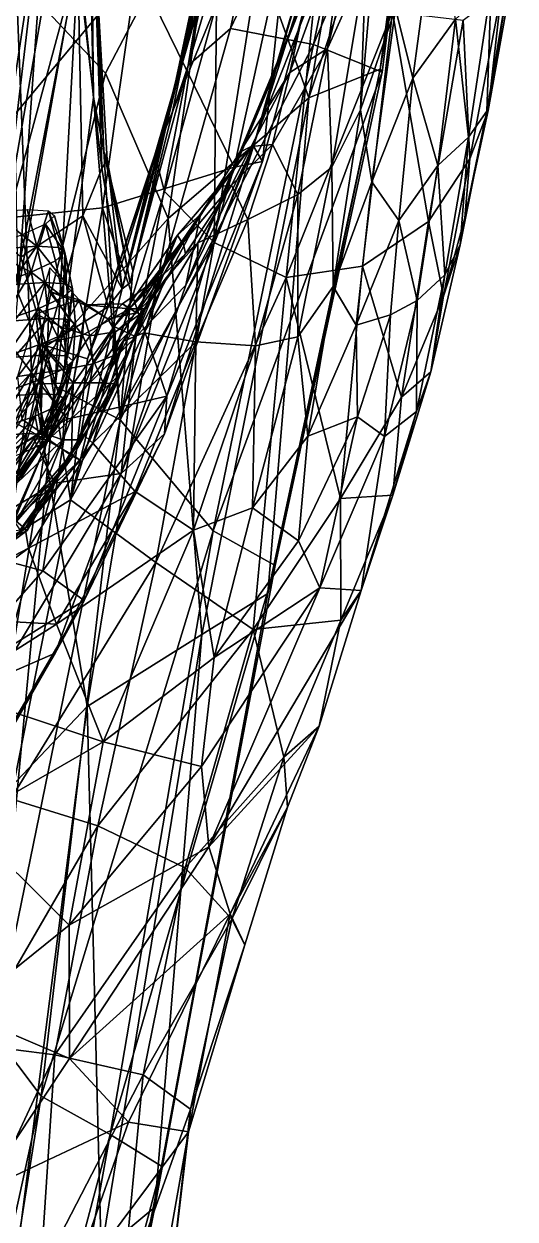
# Model space of a CAD drawing. Extents: x -76 to 76, y -20 to 79.
# Drawn here: x 0.898 to 1.36, y -16.756 to -15.632 of the extents above; entities that cross this region are included whole.
import ezdxf

# ---------------------------------------------------------------- set-up
doc = ezdxf.new("R2010")
doc.units = 0

msp = doc.modelspace()

# ---------------------------------------------------------------- linework, layer by layer
for points in [[(1.0834, -15.4705, 25.3512), (1.247, -15.2358, 25.4624), (1.1659, -15.7012, 25.4985)], [(1.1659, -15.7012, 25.4985), (1.247, -15.2358, 25.4624), (1.2913, -15.322, 25.6294)], [(1.0526, -15.6709, 25.8708), (1.0921, -15.6361, 25.8348), (1.1731, -15.2577, 25.8424)], [(1.1035, -15.418, 25.8844), (1.0526, -15.6709, 25.8708), (1.1731, -15.2577, 25.8424)], [(1.2379, -15.3277, 25.7754), (1.1731, -15.2577, 25.8424), (1.0921, -15.6361, 25.8348)], [(1.1702, -15.6511, 25.8071), (1.2379, -15.3277, 25.7754), (1.0921, -15.6361, 25.8348)], [(1.233, -15.6744, 25.6234), (1.1659, -15.7012, 25.4985), (1.2913, -15.322, 25.6294)], [(1.2379, -15.3277, 25.7754), (1.1702, -15.6511, 25.8071), (1.2664, -15.4243, 25.7217)], [(1.233, -15.6744, 25.6234), (1.2913, -15.322, 25.6294), (1.2664, -15.4243, 25.7217)], [(0.9248, -15.4246, 25.9064), (0.8831, -15.3641, 25.6753), (0.8924, -15.8847, 25.8393)], [(1.1323, -15.6809, 27.1233), (1.1655, -15.597, 27.0589), (1.2225, -15.3836, 27.1729)], [(1.1323, -15.6809, 27.1233), (1.2225, -15.3836, 27.1729), (1.2111, -15.4137, 27.2493)], [(1.0526, -15.6709, 25.8708), (1.1035, -15.418, 25.8844), (1.0754, -15.5303, 25.9093)], [(1.114, -15.7469, 27.1988), (1.1323, -15.6809, 27.1233), (1.2111, -15.4137, 27.2493)], [(1.114, -15.7469, 27.1988), (1.2111, -15.4137, 27.2493), (1.2004, -15.4738, 27.3406)], [(0.9494, -15.564, 25.9544), (0.9248, -15.4246, 25.9064), (0.8924, -15.8847, 25.8393)], [(1.1702, -15.6511, 25.8071), (1.2347, -15.6772, 25.7496), (1.2664, -15.4243, 25.7217)], [(1.2347, -15.6772, 25.7496), (1.233, -15.6744, 25.6234), (1.2664, -15.4243, 25.7217)], [(1.2358, -15.4426, 26.9316), (1.2018, -15.5289, 26.992), (1.1835, -15.6551, 26.8978)], [(1.2358, -15.4426, 26.9316), (1.1835, -15.6551, 26.8978), (1.2193, -15.5748, 26.787)], [(1.2145, -15.7126, 26.6358), (1.2369, -15.4489, 26.6675), (1.2193, -15.5748, 26.787)], [(1.2145, -15.7126, 26.6358), (1.2473, -15.6174, 26.5646), (1.2369, -15.4489, 26.6675)], [(1.0834, -15.4705, 25.3512), (0.9748, -15.6782, 25.2848), (0.8908, -15.5884, 24.9897)], [(1.0834, -15.4705, 25.3512), (1.0337, -15.8149, 25.4265), (0.9748, -15.6782, 25.2848)], [(1.0337, -15.8149, 25.4265), (1.0834, -15.4705, 25.3512), (1.1659, -15.7012, 25.4985)], [(1.1224, -15.7612, 27.2994), (1.114, -15.7469, 27.1988), (1.2004, -15.4738, 27.3406)], [(1.1224, -15.7612, 27.2994), (1.2004, -15.4738, 27.3406), (1.1462, -15.5377, 27.4497)], [(0.8778, -15.8359, 26.1927), (0.8639, -15.8523, 26.2833), (0.9175, -15.4981, 26.306)], [(0.8899, -15.5088, 26.3681), (0.9175, -15.4981, 26.306), (0.8639, -15.8523, 26.2833)], [(0.9329, -15.5165, 26.1839), (0.8778, -15.8359, 26.1927), (0.9175, -15.4981, 26.306)], [(1.0316, -15.7295, 25.9129), (1.0818, -15.4918, 25.9022), (1.0876, -15.4991, 25.8861)], [(1.0818, -15.4918, 25.9022), (1.0316, -15.7295, 25.9129), (1.0754, -15.5303, 25.9093)], [(1.0285, -15.7341, 25.9101), (1.0876, -15.4991, 25.8861), (1.087, -15.5274, 25.8898)], [(1.0285, -15.7341, 25.9101), (1.0316, -15.7295, 25.9129), (1.0876, -15.4991, 25.8861)], [(0.8778, -15.8359, 26.1927), (0.9329, -15.5165, 26.1839), (0.9488, -15.5719, 26.0396)], [(0.9494, -15.564, 25.9544), (0.9634, -15.7009, 25.9272), (0.9593, -15.5206, 25.9852)], [(0.9617, -15.5284, 25.975), (0.9593, -15.5206, 25.9852), (0.9634, -15.7009, 25.9272)], [(1.0043, -15.5795, 27.5796), (0.7686, -15.5289, 27.7192), (0.8006, -15.823, 27.5969)], [(0.9731, -15.7516, 25.9233), (0.9617, -15.5284, 25.975), (0.9634, -15.7009, 25.9272)], [(0.9617, -15.5284, 25.975), (0.9731, -15.7516, 25.9233), (0.9673, -15.601, 25.9452)], [(1.021, -15.755, 25.9009), (1.087, -15.5274, 25.8898), (1.079, -15.6132, 25.8799)], [(1.021, -15.755, 25.9009), (1.0285, -15.7341, 25.9101), (1.087, -15.5274, 25.8898)], [(1.0316, -15.7295, 25.9129), (1.0373, -15.7157, 25.9041), (1.0754, -15.5303, 25.9093)], [(1.0373, -15.7157, 25.9041), (1.0526, -15.6709, 25.8708), (1.0754, -15.5303, 25.9093)], [(1.2018, -15.5289, 26.992), (1.148, -15.6774, 26.965), (1.1835, -15.6551, 26.8978)], [(1.2018, -15.5289, 26.992), (1.1655, -15.597, 27.0589), (1.148, -15.6774, 26.965)], [(1.2848, -15.5246, 26.4793), (1.2473, -15.6174, 26.5646), (1.2635, -15.6829, 26.4682)], [(1.2848, -15.5246, 26.4793), (1.2635, -15.6829, 26.4682), (1.3037, -15.6274, 26.3727)], [(1.0957, -15.7664, 27.411), (1.1462, -15.5377, 27.4497), (1.0043, -15.5795, 27.5796)], [(1.0957, -15.7664, 27.411), (1.1224, -15.7612, 27.2994), (1.1462, -15.5377, 27.4497)], [(0.9639, -15.5481, 25.9781), (0.9712, -15.7677, 25.9588), (0.9488, -15.5719, 26.0396)], [(0.9712, -15.7677, 25.9588), (0.9639, -15.5481, 25.9781), (0.9673, -15.601, 25.9452)], [(0.9276, -15.9724, 25.8665), (0.9494, -15.564, 25.9544), (0.8924, -15.8847, 25.8393)], [(0.9494, -15.564, 25.9544), (0.9276, -15.9724, 25.8665), (0.9634, -15.7009, 25.9272)], [(0.8951, -15.8513, 26.0958), (0.8778, -15.8359, 26.1927), (0.9488, -15.5719, 26.0396)], [(0.8951, -15.8513, 26.0958), (0.9488, -15.5719, 26.0396), (0.9534, -15.8122, 25.9811)], [(0.9712, -15.7677, 25.9588), (0.9534, -15.8122, 25.9811), (0.9488, -15.5719, 26.0396)], [(1.0768, -15.8374, 25.8835), (1.1187, -15.5727, 25.8989), (1.1723, -15.5958, 25.9169)], [(1.1187, -15.5727, 25.8989), (1.0768, -15.8374, 25.8835), (1.079, -15.6132, 25.8799)], [(1.1874, -15.7667, 26.7332), (1.2193, -15.5748, 26.787), (1.1835, -15.6551, 26.8978)], [(1.1874, -15.7667, 26.7332), (1.2145, -15.7126, 26.6358), (1.2193, -15.5748, 26.787)], [(1.333, -15.7138, 26.1952), (1.3562, -15.5745, 26.2002), (1.3373, -15.5969, 26.2759)], [(1.333, -15.7138, 26.1952), (1.3345, -15.7133, 26.1275), (1.3562, -15.5745, 26.2002)], [(1.3345, -15.7133, 26.1275), (1.3596, -15.5717, 26.1237), (1.3562, -15.5745, 26.2002)], [(1.3469, -15.6009, 26.031), (1.3596, -15.5717, 26.1237), (1.3345, -15.7133, 26.1275)], [(0.7893, -16.153, 25.0092), (0.8908, -15.5884, 24.9897), (0.9052, -15.9589, 25.3426)], [(0.972, -15.8047, 27.5196), (1.0043, -15.5795, 27.5796), (0.8006, -15.823, 27.5969)], [(0.8908, -15.5884, 24.9897), (0.9748, -15.6782, 25.2848), (0.9052, -15.9589, 25.3426)], [(0.972, -15.8047, 27.5196), (1.0957, -15.7664, 27.411), (1.0043, -15.5795, 27.5796)], [(1.1445, -15.8703, 25.8817), (1.0768, -15.8374, 25.8835), (1.1723, -15.5958, 25.9169)], [(1.1655, -15.597, 27.0589), (1.1011, -15.7525, 27.0214), (1.148, -15.6774, 26.965)], [(1.1655, -15.597, 27.0589), (1.1323, -15.6809, 27.1233), (1.1011, -15.7525, 27.0214)], [(1.1445, -15.8703, 25.8817), (1.1723, -15.5958, 25.9169), (1.2446, -15.6204, 25.9217)], [(1.316, -15.7384, 26.264), (1.3373, -15.5969, 26.2759), (1.3037, -15.6274, 26.3727)], [(1.316, -15.7384, 26.264), (1.333, -15.7138, 26.1952), (1.3373, -15.5969, 26.2759)], [(0.9731, -15.7516, 25.9233), (0.9764, -15.7595, 25.9364), (0.9673, -15.601, 25.9452)], [(0.9764, -15.7595, 25.9364), (0.9712, -15.7677, 25.9588), (0.9673, -15.601, 25.9452)], [(1.3469, -15.6009, 26.031), (1.3171, -15.7586, 26.0299), (1.3109, -15.6284, 25.9531)], [(1.3171, -15.7586, 26.0299), (1.3469, -15.6009, 26.031), (1.3345, -15.7133, 26.1275)], [(1.0301, -15.7894, 25.8846), (1.021, -15.755, 25.9009), (1.079, -15.6132, 25.8799)], [(1.0768, -15.8374, 25.8835), (1.0301, -15.7894, 25.8846), (1.079, -15.6132, 25.8799)], [(1.2163, -15.8596, 25.9018), (1.1445, -15.8703, 25.8817), (1.2446, -15.6204, 25.9217)], [(1.2473, -15.6174, 26.5646), (1.2145, -15.7126, 26.6358), (1.225, -15.7803, 26.5466)], [(1.2163, -15.8596, 25.9018), (1.2446, -15.6204, 25.9217), (1.2784, -15.8178, 25.9469)], [(1.2473, -15.6174, 26.5646), (1.225, -15.7803, 26.5466), (1.2635, -15.6829, 26.4682)], [(1.2446, -15.6204, 25.9217), (1.3109, -15.6284, 25.9531), (1.2784, -15.8178, 25.9469)], [(1.287, -15.7651, 26.3632), (1.3037, -15.6274, 26.3727), (1.2635, -15.6829, 26.4682)], [(1.3171, -15.7586, 26.0299), (1.2784, -15.8178, 25.9469), (1.3109, -15.6284, 25.9531)], [(1.287, -15.7651, 26.3632), (1.316, -15.7384, 26.264), (1.3037, -15.6274, 26.3727)], [(1.1702, -15.6511, 25.8071), (1.0921, -15.6361, 25.8348), (0.9887, -16.004, 25.8309)], [(1.0921, -15.6361, 25.8348), (1.0526, -15.6709, 25.8708), (0.9887, -16.004, 25.8309)], [(1.076, -16.1085, 25.7885), (1.1702, -15.6511, 25.8071), (0.9887, -16.004, 25.8309)], [(1.1702, -15.6511, 25.8071), (1.076, -16.1085, 25.7885), (1.2347, -15.6772, 25.7496)], [(1.1317, -15.7451, 26.8961), (1.1835, -15.6551, 26.8978), (1.148, -15.6774, 26.965)], [(1.1556, -15.7921, 26.8257), (1.1835, -15.6551, 26.8978), (1.1317, -15.7451, 26.8961)], [(1.1556, -15.7921, 26.8257), (1.1874, -15.7667, 26.7332), (1.1835, -15.6551, 26.8978)], [(1.0337, -15.8149, 25.4265), (0.9052, -15.9589, 25.3426), (0.9748, -15.6782, 25.2848)], [(1.0526, -15.6709, 25.8708), (1.0006, -15.8639, 25.8821), (0.9887, -16.004, 25.8309)], [(1.0526, -15.6709, 25.8708), (1.0373, -15.7157, 25.9041), (1.0006, -15.8639, 25.8821)], [(1.076, -16.1085, 25.7885), (1.1341, -16.1411, 25.7453), (1.2347, -15.6772, 25.7496)], [(1.1118, -15.7471, 26.9487), (1.148, -15.6774, 26.965), (1.1011, -15.7525, 27.0214)], [(1.1118, -15.7471, 26.9487), (1.1317, -15.7451, 26.8961), (1.148, -15.6774, 26.965)], [(1.233, -15.6744, 25.6234), (1.1273, -16.1674, 25.6287), (1.1659, -15.7012, 25.4985)], [(1.1273, -16.1674, 25.6287), (1.233, -15.6744, 25.6234), (1.1341, -16.1411, 25.7453)], [(1.233, -15.6744, 25.6234), (1.2347, -15.6772, 25.7496), (1.1341, -16.1411, 25.7453)], [(1.1323, -15.6809, 27.1233), (1.114, -15.7469, 27.1988), (1.0504, -15.8774, 27.0812)], [(1.1323, -15.6809, 27.1233), (1.0504, -15.8774, 27.0812), (1.1011, -15.7525, 27.0214)], [(1.2504, -15.8168, 26.4597), (1.2635, -15.6829, 26.4682), (1.225, -15.7803, 26.5466)], [(1.2504, -15.8168, 26.4597), (1.287, -15.7651, 26.3632), (1.2635, -15.6829, 26.4682)], [(0.9276, -15.9724, 25.8665), (0.9887, -16.004, 25.8309), (0.9634, -15.7009, 25.9272)], [(0.9731, -15.7516, 25.9233), (0.9634, -15.7009, 25.9272), (0.9887, -16.004, 25.8309)], [(1.0337, -15.8149, 25.4265), (1.1659, -15.7012, 25.4985), (1.0652, -16.2059, 25.5145)], [(1.1273, -16.1674, 25.6287), (1.0652, -16.2059, 25.5145), (1.1659, -15.7012, 25.4985)], [(1.0373, -15.7157, 25.9041), (1.0316, -15.7295, 25.9129), (0.9979, -15.8752, 25.9132)], [(1.0373, -15.7157, 25.9041), (0.9979, -15.8752, 25.9132), (1.0006, -15.8639, 25.8821)], [(1.2145, -15.7126, 26.6358), (1.1874, -15.7667, 26.7332), (1.1888, -15.8787, 26.6076)], [(1.2145, -15.7126, 26.6358), (1.1888, -15.8787, 26.6076), (1.225, -15.7803, 26.5466)], [(1.333, -15.7138, 26.1952), (1.316, -15.7384, 26.264), (1.3082, -15.8396, 26.1811)], [(1.333, -15.7138, 26.1952), (1.3082, -15.8396, 26.1811), (1.3123, -15.8143, 26.1274)], [(1.3171, -15.7586, 26.0299), (1.3345, -15.7133, 26.1275), (1.3123, -15.8143, 26.1274)], [(1.3345, -15.7133, 26.1275), (1.333, -15.7138, 26.1952), (1.3123, -15.8143, 26.1274)], [(1.021, -15.755, 25.9009), (0.958, -15.9468, 25.9256), (1.0285, -15.7341, 25.9101)], [(0.958, -15.9468, 25.9256), (0.9773, -15.8978, 25.9419), (1.0285, -15.7341, 25.9101)], [(1.0285, -15.7341, 25.9101), (0.9773, -15.8978, 25.9419), (0.9903, -15.881, 25.9315)], [(1.0316, -15.7295, 25.9129), (1.0285, -15.7341, 25.9101), (0.9903, -15.881, 25.9315)], [(1.0316, -15.7295, 25.9129), (0.9903, -15.881, 25.9315), (0.9979, -15.8752, 25.9132)], [(1.1085, -15.8159, 26.8434), (1.1317, -15.7451, 26.8961), (1.0932, -15.7836, 26.8904)], [(1.1317, -15.7451, 26.8961), (1.1118, -15.7471, 26.9487), (1.0932, -15.7836, 26.8904)], [(1.1085, -15.8159, 26.8434), (1.1556, -15.7921, 26.8257), (1.1317, -15.7451, 26.8961)], [(1.316, -15.7384, 26.264), (1.287, -15.7651, 26.3632), (1.2935, -15.8677, 26.2568)], [(1.316, -15.7384, 26.264), (1.2935, -15.8677, 26.2568), (1.3082, -15.8396, 26.1811)], [(1.021, -15.755, 25.9009), (1.0301, -15.7894, 25.8846), (0.9418, -16.0793, 25.9046)], [(0.958, -15.9468, 25.9256), (1.021, -15.755, 25.9009), (0.9418, -16.0793, 25.9046)], [(0.9731, -15.7516, 25.9233), (1.0006, -15.8639, 25.8821), (0.9979, -15.8752, 25.9132)], [(1.0006, -15.8639, 25.8821), (0.9731, -15.7516, 25.9233), (0.9887, -16.004, 25.8309)], [(0.9764, -15.7595, 25.9364), (0.9731, -15.7516, 25.9233), (0.9979, -15.8752, 25.9132)], [(1.114, -15.7469, 27.1988), (0.9894, -16.0547, 27.1396), (1.0504, -15.8774, 27.0812)], [(1.0303, -16.0174, 27.2555), (0.9894, -16.0547, 27.1396), (1.114, -15.7469, 27.1988)], [(1.1224, -15.7612, 27.2994), (1.0303, -16.0174, 27.2555), (1.114, -15.7469, 27.1988)], [(1.064, -15.8111, 27.0045), (1.1011, -15.7525, 27.0214), (1.0504, -15.8774, 27.0812)], [(1.1118, -15.7471, 26.9487), (1.064, -15.8111, 27.0045), (1.0817, -15.7846, 26.9428)], [(1.064, -15.8111, 27.0045), (1.1118, -15.7471, 26.9487), (1.1011, -15.7525, 27.0214)], [(1.1118, -15.7471, 26.9487), (1.0817, -15.7846, 26.9428), (1.0932, -15.7836, 26.8904)], [(0.9712, -15.7677, 25.9588), (0.9903, -15.881, 25.9315), (0.9534, -15.8122, 25.9811)], [(0.9712, -15.7677, 25.9588), (0.9764, -15.7595, 25.9364), (0.9903, -15.881, 25.9315)], [(1.0957, -15.7664, 27.411), (0.972, -15.8047, 27.5196), (1.0323, -15.9818, 27.3698)], [(0.9764, -15.7595, 25.9364), (0.9979, -15.8752, 25.9132), (0.9903, -15.881, 25.9315)], [(1.0303, -16.0174, 27.2555), (1.1224, -15.7612, 27.2994), (1.0323, -15.9818, 27.3698)], [(1.1224, -15.7612, 27.2994), (1.0957, -15.7664, 27.411), (1.0323, -15.9818, 27.3698)], [(1.1874, -15.7667, 26.7332), (1.1556, -15.7921, 26.8257), (1.1555, -15.9262, 26.691)], [(1.1874, -15.7667, 26.7332), (1.1555, -15.9262, 26.691), (1.1888, -15.8787, 26.6076)], [(1.287, -15.7651, 26.3632), (1.2504, -15.8168, 26.4597), (1.2676, -15.892, 26.3643)], [(1.287, -15.7651, 26.3632), (1.2676, -15.892, 26.3643), (1.2935, -15.8677, 26.2568)], [(1.3171, -15.7586, 26.0299), (1.2925, -15.8878, 26.0557), (1.2784, -15.8178, 25.9469)], [(1.2925, -15.8878, 26.0557), (1.3171, -15.7586, 26.0299), (1.3123, -15.8143, 26.1274)], [(1.0301, -15.7894, 25.8846), (1.0768, -15.8374, 25.8835), (0.9418, -16.0793, 25.9046)], [(1.0462, -15.8367, 26.947), (1.0817, -15.7846, 26.9428), (1.0423, -15.8305, 26.9975)], [(1.064, -15.8111, 27.0045), (1.0423, -15.8305, 26.9975), (1.0817, -15.7846, 26.9428)], [(1.0462, -15.8367, 26.947), (1.0478, -15.8373, 26.9154), (1.0817, -15.7846, 26.9428)], [(1.0478, -15.8373, 26.9154), (1.0932, -15.7836, 26.8904), (1.0817, -15.7846, 26.9428)], [(1.0498, -15.8481, 26.8813), (1.0932, -15.7836, 26.8904), (1.0478, -15.8373, 26.9154)], [(1.0616, -15.8377, 26.8495), (1.0932, -15.7836, 26.8904), (1.0498, -15.8481, 26.8813)], [(1.0616, -15.8377, 26.8495), (1.1085, -15.8159, 26.8434), (1.0932, -15.7836, 26.8904)], [(1.2103, -15.9152, 26.5344), (1.225, -15.7803, 26.5466), (1.1888, -15.8787, 26.6076)], [(1.2103, -15.9152, 26.5344), (1.2504, -15.8168, 26.4597), (1.225, -15.7803, 26.5466)], [(1.1556, -15.7921, 26.8257), (1.1085, -15.8159, 26.8434), (1.1156, -15.9346, 26.7779)], [(1.1556, -15.7921, 26.8257), (1.1156, -15.9346, 26.7779), (1.1555, -15.9262, 26.691)], [(0.972, -15.8047, 27.5196), (0.8006, -15.823, 27.5969), (0.9388, -16.0034, 27.4593)], [(0.9011, -15.8064, 26.838), (0.9104, -15.8409, 26.8334), (0.8685, -15.8087, 26.7913)], [(0.9104, -15.8409, 26.8334), (0.8775, -15.8432, 26.7864), (0.8685, -15.8087, 26.7913)], [(0.9189, -15.9345, 25.9964), (0.8951, -15.8513, 26.0958), (0.9534, -15.8122, 25.9811)], [(0.9104, -15.8409, 26.8334), (0.9011, -15.8064, 26.838), (0.9212, -15.8076, 26.8913)], [(0.9307, -15.8421, 26.8872), (0.9104, -15.8409, 26.8334), (0.9212, -15.8076, 26.8913)], [(0.9365, -15.8469, 26.9442), (0.9269, -15.8123, 26.9478), (0.9184, -15.8202, 27.0037)], [(0.9189, -15.9345, 25.9964), (0.9534, -15.8122, 25.9811), (0.9773, -15.8978, 25.9419)], [(0.9365, -15.8469, 26.9442), (0.9307, -15.8421, 26.8872), (0.9212, -15.8076, 26.8913)], [(0.9269, -15.8123, 26.9478), (0.9365, -15.8469, 26.9442), (0.9212, -15.8076, 26.8913)], [(0.972, -15.8047, 27.5196), (0.9388, -16.0034, 27.4593), (1.0323, -15.9818, 27.3698)], [(0.9903, -15.881, 25.9315), (0.9773, -15.8978, 25.9419), (0.9534, -15.8122, 25.9811)], [(1.0032, -15.9262, 27.0669), (1.064, -15.8111, 27.0045), (1.0504, -15.8774, 27.0812)], [(1.064, -15.8111, 27.0045), (1.0032, -15.9262, 27.0669), (1.0423, -15.8305, 26.9975)], [(0.8006, -15.823, 27.5969), (0.7582, -16.1034, 27.4994), (0.9388, -16.0034, 27.4593)], [(0.8956, -15.8306, 27.0549), (0.9049, -15.8653, 27.0522), (0.9184, -15.8202, 27.0037)], [(0.9049, -15.8653, 27.0522), (0.9278, -15.8547, 27.0005), (0.9184, -15.8202, 27.0037)], [(1.0337, -15.8149, 25.4265), (0.9574, -16.2737, 25.4583), (0.9052, -15.9589, 25.3426)], [(0.9278, -15.8547, 27.0005), (0.9365, -15.8469, 26.9442), (0.9184, -15.8202, 27.0037)], [(0.9574, -16.2737, 25.4583), (1.0337, -15.8149, 25.4265), (1.0652, -16.2059, 25.5145)], [(1.1085, -15.8159, 26.8434), (1.0616, -15.8377, 26.8495), (1.0597, -15.9309, 26.8013)], [(1.1085, -15.8159, 26.8434), (1.0597, -15.9309, 26.8013), (1.1156, -15.9346, 26.7779)], [(1.2504, -15.8168, 26.4597), (1.2103, -15.9152, 26.5344), (1.2426, -15.9054, 26.4393)], [(1.2163, -15.8596, 25.9018), (1.2784, -15.8178, 25.9469), (1.253, -15.9829, 25.9768)], [(1.2504, -15.8168, 26.4597), (1.2426, -15.9054, 26.4393), (1.2676, -15.892, 26.3643)], [(1.2925, -15.8878, 26.0557), (1.253, -15.9829, 25.9768), (1.2784, -15.8178, 25.9469)], [(1.2925, -15.8878, 26.0557), (1.3123, -15.8143, 26.1274), (1.3082, -15.8396, 26.1811)], [(0.9049, -15.8653, 27.0522), (0.8956, -15.8306, 27.0549), (0.8607, -15.8429, 27.0982)], [(1.0032, -15.9262, 27.0669), (0.9829, -15.9163, 27.0597), (1.0423, -15.8305, 26.9975)], [(1.0243, -15.8688, 26.9895), (1.0423, -15.8305, 26.9975), (0.9829, -15.9163, 27.0597)], [(1.0243, -15.8688, 26.9895), (1.0462, -15.8367, 26.947), (1.0423, -15.8305, 26.9975)], [(0.8697, -15.8777, 27.0959), (0.9049, -15.8653, 27.0522), (0.8607, -15.8429, 27.0982)], [(0.8775, -15.8432, 26.7864), (0.9104, -15.8409, 26.8334), (0.8849, -15.8773, 26.7829)], [(0.9104, -15.8409, 26.8334), (0.9177, -15.8751, 26.83), (0.8849, -15.8773, 26.7829)], [(0.9104, -15.8409, 26.8334), (0.9307, -15.8421, 26.8872), (0.938, -15.8763, 26.8837)], [(0.9177, -15.8751, 26.83), (0.9104, -15.8409, 26.8334), (0.938, -15.8763, 26.8837)], [(0.9365, -15.8469, 26.9442), (0.9278, -15.8547, 27.0005), (0.9351, -15.8889, 26.9968)], [(0.9307, -15.8421, 26.8872), (0.9365, -15.8469, 26.9442), (0.938, -15.8763, 26.8837)], [(0.9437, -15.881, 26.9406), (0.9365, -15.8469, 26.9442), (0.9351, -15.8889, 26.9968)], [(0.9365, -15.8469, 26.9442), (0.9437, -15.881, 26.9406), (0.938, -15.8763, 26.8837)], [(1.0768, -15.8374, 25.8835), (1.0222, -16.1382, 25.8699), (0.9418, -16.0793, 25.9046)], [(1.0462, -15.8367, 26.947), (1.0118, -15.8999, 26.9617), (0.9972, -15.8999, 26.9373)], [(1.0478, -15.8373, 26.9154), (1.0462, -15.8367, 26.947), (0.9972, -15.8999, 26.9373)], [(1.0294, -15.8674, 26.8987), (1.0478, -15.8373, 26.9154), (0.9972, -15.8999, 26.9373)], [(1.0616, -15.8377, 26.8495), (1.0107, -15.9222, 26.8197), (1.0597, -15.9309, 26.8013)], [(1.0616, -15.8377, 26.8495), (1.0307, -15.8719, 26.8592), (1.0107, -15.9222, 26.8197)], [(1.0462, -15.8367, 26.947), (1.0243, -15.8688, 26.9895), (1.0118, -15.8999, 26.9617)], [(1.0768, -15.8374, 25.8835), (1.1445, -15.8703, 25.8817), (1.0222, -16.1382, 25.8699)], [(1.0294, -15.8674, 26.8987), (1.0498, -15.8481, 26.8813), (1.0478, -15.8373, 26.9154)], [(1.0307, -15.8719, 26.8592), (1.0616, -15.8377, 26.8495), (1.0498, -15.8481, 26.8813)], [(1.2806, -15.9591, 26.149), (1.2925, -15.8878, 26.0557), (1.3082, -15.8396, 26.1811)], [(1.2806, -15.9591, 26.149), (1.3082, -15.8396, 26.1811), (1.2935, -15.8677, 26.2568)], [(0.8951, -15.8513, 26.0958), (0.9189, -15.9345, 25.9964), (0.8476, -16.1082, 26.1485)], [(0.9278, -15.8547, 27.0005), (0.9049, -15.8653, 27.0522), (0.9351, -15.8889, 26.9968)], [(1.0307, -15.8719, 26.8592), (1.0498, -15.8481, 26.8813), (1.0223, -15.8848, 26.8799)], [(1.0498, -15.8481, 26.8813), (1.0294, -15.8674, 26.8987), (1.0223, -15.8848, 26.8799)], [(0.9049, -15.8653, 27.0522), (0.8697, -15.8777, 27.0959), (0.8771, -15.9118, 27.0921)], [(0.9122, -15.8994, 27.0484), (0.9049, -15.8653, 27.0522), (0.8771, -15.9118, 27.0921)], [(0.9049, -15.8653, 27.0522), (0.9122, -15.8994, 27.0484), (0.9351, -15.8889, 26.9968)], [(0.95, -15.8913, 26.8942), (0.9226, -15.8613, 26.8943), (0.9093, -15.9045, 26.8632)], [(0.9217, -15.8836, 26.924), (0.9226, -15.8613, 26.8943), (0.95, -15.8913, 26.8942)], [(0.9816, -15.937, 27.0389), (1.0243, -15.8688, 26.9895), (0.9829, -15.9163, 27.0597)], [(1.0243, -15.8688, 26.9895), (0.9816, -15.937, 27.0389), (1.0086, -15.9093, 26.9867)], [(1.0294, -15.8674, 26.8987), (0.9908, -15.895, 26.9114), (1.0039, -15.9034, 26.8877)], [(0.9908, -15.895, 26.9114), (1.0294, -15.8674, 26.8987), (0.9972, -15.8999, 26.9373)], [(1.0294, -15.8674, 26.8987), (1.0039, -15.9034, 26.8877), (1.0223, -15.8848, 26.8799)], [(1.0243, -15.8688, 26.9895), (1.0086, -15.9093, 26.9867), (1.0118, -15.8999, 26.9617)], [(1.2163, -15.8596, 25.9018), (1.1955, -16.0782, 25.9217), (1.1445, -15.8703, 25.8817)], [(1.1955, -16.0782, 25.9217), (1.2163, -15.8596, 25.9018), (1.253, -15.9829, 25.9768)], [(1.267, -15.9962, 26.2667), (1.2806, -15.9591, 26.149), (1.2935, -15.8677, 26.2568)], [(1.267, -15.9962, 26.2667), (1.2935, -15.8677, 26.2568), (1.2676, -15.892, 26.3643)], [(0.8889, -15.9109, 26.7825), (0.8849, -15.8773, 26.7829), (0.9177, -15.8751, 26.83)], [(0.9211, -15.9086, 26.8285), (0.8889, -15.9109, 26.7825), (0.9177, -15.8751, 26.83)], [(0.9211, -15.9086, 26.8285), (0.9177, -15.8751, 26.83), (0.9409, -15.9098, 26.8812)], [(0.9177, -15.8751, 26.83), (0.938, -15.8763, 26.8837), (0.9409, -15.9098, 26.8812)], [(0.9409, -15.9098, 26.8812), (0.938, -15.8763, 26.8837), (0.9437, -15.881, 26.9406)], [(1.0032, -15.9262, 27.0669), (1.0504, -15.8774, 27.0812), (0.9894, -16.0547, 27.1396)], [(1.0307, -15.8719, 26.8592), (1.0076, -15.9045, 26.8686), (0.9918, -15.9302, 26.8391)], [(1.0307, -15.8719, 26.8592), (0.9918, -15.9302, 26.8391), (1.0107, -15.9222, 26.8197)], [(1.0076, -15.9045, 26.8686), (1.0307, -15.8719, 26.8592), (1.0223, -15.8848, 26.8799)], [(1.1445, -15.8703, 25.8817), (1.1134, -16.2014, 25.8724), (1.0222, -16.1382, 25.8699)], [(1.1955, -16.0782, 25.9217), (1.1134, -16.2014, 25.8724), (1.1445, -15.8703, 25.8817)], [(1.1649, -16.0196, 26.592), (1.1888, -15.8787, 26.6076), (1.1555, -15.9262, 26.691)], [(1.1649, -16.0196, 26.592), (1.2103, -15.9152, 26.5344), (1.1888, -15.8787, 26.6076)], [(0.9276, -15.9724, 25.8665), (0.8924, -15.8847, 25.8393), (0.8293, -16.5819, 25.7555)], [(0.935, -15.9176, 26.8695), (0.95, -15.8913, 26.8942), (0.9093, -15.9045, 26.8632)], [(0.9381, -15.9222, 26.992), (0.9351, -15.8889, 26.9968), (0.9122, -15.8994, 27.0484)], [(0.9531, -15.9244, 26.9437), (0.9144, -15.9328, 26.951), (0.9217, -15.8836, 26.924)], [(0.9555, -15.8959, 26.919), (0.9531, -15.9244, 26.9437), (0.9217, -15.8836, 26.924)], [(0.9555, -15.8959, 26.919), (0.9217, -15.8836, 26.924), (0.95, -15.8913, 26.8942)], [(0.935, -15.9176, 26.8695), (0.9601, -15.9251, 26.8736), (0.95, -15.8913, 26.8942)], [(0.9437, -15.881, 26.9406), (0.9351, -15.8889, 26.9968), (0.9381, -15.9222, 26.992)], [(0.9466, -15.9145, 26.9369), (0.9437, -15.881, 26.9406), (0.9381, -15.9222, 26.992)], [(0.9466, -15.9145, 26.9369), (0.9409, -15.9098, 26.8812), (0.9437, -15.881, 26.9406)], [(0.9555, -15.8959, 26.919), (0.95, -15.8913, 26.8942), (0.9771, -15.9093, 26.8926)], [(0.9601, -15.9251, 26.8736), (0.9771, -15.9093, 26.8926), (0.95, -15.8913, 26.8942)], [(1.0076, -15.9045, 26.8686), (1.0223, -15.8848, 26.8799), (1.0039, -15.9034, 26.8877)], [(1.2371, -16.0198, 26.3954), (1.267, -15.9962, 26.2667), (1.2676, -15.892, 26.3643)], [(1.2371, -16.0198, 26.3954), (1.2676, -15.892, 26.3643), (1.2426, -15.9054, 26.4393)], [(1.2925, -15.8878, 26.0557), (1.2806, -15.9591, 26.149), (1.253, -15.9829, 25.9768)], [(0.9122, -15.8994, 27.0484), (0.8771, -15.9118, 27.0921), (0.8812, -15.9447, 27.0853)], [(0.9157, -15.9325, 27.0426), (0.9122, -15.8994, 27.0484), (0.8812, -15.9447, 27.0853)], [(0.9157, -15.9325, 27.0426), (0.9381, -15.9222, 26.992), (0.9122, -15.8994, 27.0484)], [(0.958, -15.9468, 25.9256), (0.9189, -15.9345, 25.9964), (0.9773, -15.8978, 25.9419)], [(0.9531, -15.9244, 26.9437), (0.9555, -15.8959, 26.919), (0.9972, -15.8999, 26.9373)], [(0.9531, -15.9244, 26.9437), (0.9972, -15.8999, 26.9373), (0.9726, -15.9693, 26.9703)], [(0.9555, -15.8959, 26.919), (0.9908, -15.895, 26.9114), (0.9972, -15.8999, 26.9373)], [(0.9908, -15.895, 26.9114), (0.9555, -15.8959, 26.919), (0.9771, -15.9093, 26.8926)], [(0.985, -15.9707, 26.9871), (0.9726, -15.9693, 26.9703), (1.0118, -15.8999, 26.9617)], [(0.9726, -15.9693, 26.9703), (0.9972, -15.8999, 26.9373), (1.0118, -15.8999, 26.9617)], [(0.9908, -15.895, 26.9114), (0.9771, -15.9093, 26.8926), (1.0039, -15.9034, 26.8877)], [(0.9842, -15.9215, 26.8733), (1.0039, -15.9034, 26.8877), (0.9771, -15.9093, 26.8926)], [(0.9842, -15.9215, 26.8733), (1.0076, -15.9045, 26.8686), (1.0039, -15.9034, 26.8877)], [(0.985, -15.9707, 26.9871), (1.0118, -15.8999, 26.9617), (1.0086, -15.9093, 26.9867)], [(0.8889, -15.9109, 26.7825), (0.9211, -15.9086, 26.8285), (0.8891, -15.9452, 26.7856)], [(0.9211, -15.9086, 26.8285), (0.9199, -15.943, 26.8296), (0.8891, -15.9452, 26.7856)], [(0.9093, -15.9045, 26.8632), (0.8921, -15.9635, 26.8405), (0.9155, -15.96, 26.8511)], [(0.935, -15.9176, 26.8695), (0.9093, -15.9045, 26.8632), (0.9155, -15.96, 26.8511)], [(0.9199, -15.943, 26.8296), (0.9211, -15.9086, 26.8285), (0.9388, -15.9441, 26.8798)], [(0.9211, -15.9086, 26.8285), (0.9409, -15.9098, 26.8812), (0.9388, -15.9441, 26.8798)], [(0.9466, -15.9145, 26.9369), (0.9381, -15.9222, 26.992), (0.9361, -15.9559, 26.9857)], [(0.9442, -15.9486, 26.9331), (0.9466, -15.9145, 26.9369), (0.9361, -15.9559, 26.9857)], [(0.9409, -15.9098, 26.8812), (0.9466, -15.9145, 26.9369), (0.9388, -15.9441, 26.8798)], [(0.9466, -15.9145, 26.9369), (0.9442, -15.9486, 26.9331), (0.9388, -15.9441, 26.8798)], [(0.9601, -15.9251, 26.8736), (0.9842, -15.9215, 26.8733), (0.9771, -15.9093, 26.8926)], [(0.9816, -15.937, 27.0389), (0.9865, -15.9633, 27.0122), (1.0086, -15.9093, 26.9867)], [(1.0076, -15.9045, 26.8686), (0.9842, -15.9215, 26.8733), (0.9827, -15.9436, 26.8543)], [(1.0076, -15.9045, 26.8686), (0.9827, -15.9436, 26.8543), (0.9918, -15.9302, 26.8391)], [(0.9865, -15.9633, 27.0122), (0.985, -15.9707, 26.9871), (1.0086, -15.9093, 26.9867)], [(1.2103, -15.9152, 26.5344), (1.2115, -16.0014, 26.4976), (1.2426, -15.9054, 26.4393)], [(1.2115, -16.0014, 26.4976), (1.2371, -16.0198, 26.3954), (1.2426, -15.9054, 26.4393)], [(0.9829, -15.9163, 27.0597), (1.0032, -15.9262, 27.0669), (0.9073, -16.0221, 27.1022)], [(0.9829, -15.9163, 27.0597), (0.9073, -16.0221, 27.1022), (0.9213, -16.0227, 27.0745)], [(0.9531, -15.9244, 26.9437), (0.9444, -15.9695, 26.9683), (0.9144, -15.9328, 26.951)], [(0.935, -15.9176, 26.8695), (0.9155, -15.96, 26.8511), (0.9391, -15.9561, 26.8587)], [(0.9381, -15.9222, 26.992), (0.9157, -15.9325, 27.0426), (0.9361, -15.9559, 26.9857)], [(0.9816, -15.937, 27.0389), (0.9829, -15.9163, 27.0597), (0.9213, -16.0227, 27.0745)], [(0.9601, -15.9251, 26.8736), (0.935, -15.9176, 26.8695), (0.9391, -15.9561, 26.8587)], [(0.9601, -15.9251, 26.8736), (0.9391, -15.9561, 26.8587), (0.9633, -15.9515, 26.8603)], [(0.9444, -15.9695, 26.9683), (0.9531, -15.9244, 26.9437), (0.9726, -15.9693, 26.9703)], [(0.9842, -15.9215, 26.8733), (0.9601, -15.9251, 26.8736), (0.9633, -15.9515, 26.8603)], [(1.0597, -15.9309, 26.8013), (1.0107, -15.9222, 26.8197), (0.9628, -16.0261, 26.7798)], [(0.9628, -16.0261, 26.7798), (1.0107, -15.9222, 26.8197), (0.9918, -15.9302, 26.8391)], [(0.9842, -15.9215, 26.8733), (0.9633, -15.9515, 26.8603), (0.9827, -15.9436, 26.8543)], [(1.2103, -15.9152, 26.5344), (1.1649, -16.0196, 26.592), (1.2115, -16.0014, 26.4976)], [(0.9189, -15.9345, 25.9964), (0.8782, -16.1191, 26.01), (0.8476, -16.1082, 26.1485)], [(0.8782, -16.1191, 26.01), (0.9189, -15.9345, 25.9964), (0.9418, -16.0793, 25.9046)], [(0.9157, -15.9325, 27.0426), (0.8812, -15.9447, 27.0853), (0.8818, -15.9774, 27.0748)], [(0.9147, -15.9658, 27.0339), (0.9157, -15.9325, 27.0426), (0.8818, -15.9774, 27.0748)], [(1.0032, -15.9262, 27.0669), (0.927, -16.0636, 27.1065), (0.9073, -16.0221, 27.1022)], [(0.9444, -15.9695, 26.9683), (0.9084, -15.9705, 26.9737), (0.9144, -15.9328, 26.951)], [(0.9157, -15.9325, 27.0426), (0.9147, -15.9658, 27.0339), (0.9361, -15.9559, 26.9857)], [(0.9189, -15.9345, 25.9964), (0.958, -15.9468, 25.9256), (0.9418, -16.0793, 25.9046)], [(0.9816, -15.937, 27.0389), (0.9213, -16.0227, 27.0745), (0.9865, -15.9633, 27.0122)], [(0.927, -16.0636, 27.1065), (1.0032, -15.9262, 27.0669), (0.9894, -16.0547, 27.1396)], [(0.9528, -16.017, 26.8177), (0.9628, -16.0261, 26.7798), (0.9918, -15.9302, 26.8391)], [(0.9528, -16.017, 26.8177), (0.9918, -15.9302, 26.8391), (0.9827, -15.9436, 26.8543)], [(1.0026, -16.0717, 26.7422), (1.0597, -15.9309, 26.8013), (0.9628, -16.0261, 26.7798)], [(1.0026, -16.0717, 26.7422), (1.0576, -16.1079, 26.6982), (1.0597, -15.9309, 26.8013)], [(1.0576, -16.1079, 26.6982), (1.1156, -15.9346, 26.7779), (1.0597, -15.9309, 26.8013)], [(1.0576, -16.1079, 26.6982), (1.1129, -16.087, 26.6478), (1.1156, -15.9346, 26.7779)], [(1.1129, -16.087, 26.6478), (1.1555, -15.9262, 26.691), (1.1156, -15.9346, 26.7779)], [(1.1129, -16.087, 26.6478), (1.1649, -16.0196, 26.592), (1.1555, -15.9262, 26.691)], [(0.9134, -15.9796, 26.8334), (0.8851, -15.9816, 26.7928), (0.9199, -15.943, 26.8296)], [(0.8851, -15.9816, 26.7928), (0.8891, -15.9452, 26.7856), (0.9199, -15.943, 26.8296)], [(0.9134, -15.9796, 26.8334), (0.9199, -15.943, 26.8296), (0.9309, -15.9807, 26.8797)], [(0.9199, -15.943, 26.8296), (0.9388, -15.9441, 26.8798), (0.9309, -15.9807, 26.8797)], [(0.9309, -15.9807, 26.8797), (0.9388, -15.9441, 26.8798), (0.9442, -15.9486, 26.9331)], [(0.9507, -16.0229, 26.8463), (0.9827, -15.9436, 26.8543), (0.9633, -15.9515, 26.8603)], [(0.9507, -16.0229, 26.8463), (0.9528, -16.017, 26.8177), (0.9827, -15.9436, 26.8543)], [(0.7893, -16.153, 25.0092), (0.9052, -15.9589, 25.3426), (0.8473, -16.3901, 25.3898)], [(0.9574, -16.2737, 25.4583), (0.8473, -16.3901, 25.3898), (0.9052, -15.9589, 25.3426)], [(0.9137, -16.0159, 26.8523), (0.9391, -15.9561, 26.8587), (0.9155, -15.96, 26.8511)], [(0.9137, -16.0159, 26.8523), (0.9347, -16.0229, 26.8536), (0.9391, -15.9561, 26.8587)], [(0.9285, -15.9916, 26.9773), (0.9361, -15.9559, 26.9857), (0.9147, -15.9658, 27.0339)], [(0.9359, -15.9848, 26.9288), (0.9442, -15.9486, 26.9331), (0.9285, -15.9916, 26.9773)], [(0.9442, -15.9486, 26.9331), (0.9361, -15.9559, 26.9857), (0.9285, -15.9916, 26.9773)], [(0.9359, -15.9848, 26.9288), (0.9309, -15.9807, 26.8797), (0.9442, -15.9486, 26.9331)], [(0.9347, -16.0229, 26.8536), (0.9507, -16.0229, 26.8463), (0.9633, -15.9515, 26.8603)], [(0.9347, -16.0229, 26.8536), (0.9633, -15.9515, 26.8603), (0.9391, -15.9561, 26.8587)], [(1.2806, -15.9591, 26.149), (1.2449, -16.0751, 26.1113), (1.253, -15.9829, 25.9768)], [(1.2806, -15.9591, 26.149), (1.267, -15.9962, 26.2667), (1.2449, -16.0751, 26.1113)], [(0.9087, -16.0007, 27.0219), (0.9147, -15.9658, 27.0339), (0.8783, -16.0114, 27.0595)], [(0.9147, -15.9658, 27.0339), (0.8818, -15.9774, 27.0748), (0.8783, -16.0114, 27.0595)], [(0.9205, -16.0238, 26.9857), (0.8912, -16.0076, 26.9882), (0.9084, -15.9705, 26.9737)], [(0.8963, -16.0036, 26.8455), (0.9155, -15.96, 26.8511), (0.8921, -15.9635, 26.8405)], [(0.8963, -16.0036, 26.8455), (0.9137, -16.0159, 26.8523), (0.9155, -15.96, 26.8511)], [(0.9444, -15.9695, 26.9683), (0.9205, -16.0238, 26.9857), (0.9084, -15.9705, 26.9737)], [(0.9087, -16.0007, 27.0219), (0.9285, -15.9916, 26.9773), (0.9147, -15.9658, 27.0339)], [(0.9205, -16.0238, 26.9857), (0.9444, -15.9695, 26.9683), (0.9427, -16.0365, 26.9904)], [(0.9213, -16.0227, 27.0745), (0.9442, -16.0385, 27.0385), (0.9865, -15.9633, 27.0122)], [(0.9444, -15.9695, 26.9683), (0.9726, -15.9693, 26.9703), (0.9427, -16.0365, 26.9904)], [(0.9726, -15.9693, 26.9703), (0.985, -15.9707, 26.9871), (0.9427, -16.0365, 26.9904)], [(0.985, -15.9707, 26.9871), (0.951, -16.0422, 27.0092), (0.9427, -16.0365, 26.9904)], [(0.9865, -15.9633, 27.0122), (0.9442, -16.0385, 27.0385), (0.951, -16.0422, 27.0092)], [(0.985, -15.9707, 26.9871), (0.9865, -15.9633, 27.0122), (0.951, -16.0422, 27.0092)], [(0.8702, -16.5818, 25.7936), (0.9276, -15.9724, 25.8665), (0.8293, -16.5819, 25.7555)], [(0.9276, -15.9724, 25.8665), (0.8702, -16.5818, 25.7936), (0.9887, -16.004, 25.8309)], [(0.9134, -15.9796, 26.8334), (0.9006, -16.0171, 26.8405), (0.8757, -16.0189, 26.8049)], [(0.8851, -15.9816, 26.7928), (0.9134, -15.9796, 26.8334), (0.8757, -16.0189, 26.8049)], [(0.9006, -16.0171, 26.8405), (0.9134, -15.9796, 26.8334), (0.916, -16.018, 26.8812)], [(0.9134, -15.9796, 26.8334), (0.9309, -15.9807, 26.8797), (0.916, -16.018, 26.8812)], [(0.9309, -15.9807, 26.8797), (0.9359, -15.9848, 26.9288), (0.916, -16.018, 26.8812)], [(0.916, -16.1463, 27.406), (0.9546, -16.174, 27.3273), (1.0323, -15.9818, 27.3698)], [(0.9388, -16.0034, 27.4593), (0.916, -16.1463, 27.406), (1.0323, -15.9818, 27.3698)], [(1.0303, -16.0174, 27.2555), (1.0323, -15.9818, 27.3698), (0.9546, -16.174, 27.3273)], [(0.9285, -15.9916, 26.9773), (0.9087, -16.0007, 27.0219), (0.9138, -16.0276, 26.9669)], [(0.9359, -15.9848, 26.9288), (0.9285, -15.9916, 26.9773), (0.9138, -16.0276, 26.9669)], [(0.9203, -16.0216, 26.9243), (0.9359, -15.9848, 26.9288), (0.9138, -16.0276, 26.9669)], [(0.9359, -15.9848, 26.9288), (0.9203, -16.0216, 26.9243), (0.916, -16.018, 26.8812)], [(1.1955, -16.0782, 25.9217), (1.253, -15.9829, 25.9768), (1.2449, -16.0751, 26.1113)], [(0.916, -16.1463, 27.406), (0.9388, -16.0034, 27.4593), (0.7582, -16.1034, 27.4994)], [(0.8963, -16.0036, 26.8455), (0.8684, -16.0452, 26.8469), (0.9137, -16.0159, 26.8523)], [(0.9087, -16.0007, 27.0219), (0.8783, -16.0114, 27.0595), (0.8698, -16.045, 27.0391)], [(0.8965, -16.0356, 27.006), (0.9087, -16.0007, 27.0219), (0.8698, -16.045, 27.0391)], [(0.8702, -16.5818, 25.7936), (0.9142, -16.6401, 25.7688), (0.9887, -16.004, 25.8309)], [(0.9087, -16.0007, 27.0219), (0.8965, -16.0356, 27.006), (0.9138, -16.0276, 26.9669)], [(1.076, -16.1085, 25.7885), (0.9887, -16.004, 25.8309), (0.9142, -16.6401, 25.7688)], [(1.2115, -16.0014, 26.4976), (1.1562, -16.118, 26.5585), (1.1761, -16.162, 26.4457)], [(1.1649, -16.0196, 26.592), (1.1562, -16.118, 26.5585), (1.2115, -16.0014, 26.4976)], [(1.2371, -16.0198, 26.3954), (1.2115, -16.0014, 26.4976), (1.1761, -16.162, 26.4457)], [(1.267, -15.9962, 26.2667), (1.2149, -16.1647, 26.2954), (1.2449, -16.0751, 26.1113)], [(1.267, -15.9962, 26.2667), (1.2371, -16.0198, 26.3954), (1.2149, -16.1647, 26.2954)], [(0.9205, -16.0238, 26.9857), (0.8723, -16.0798, 26.989), (0.8912, -16.0076, 26.9882)], [(0.8193, -16.1278, 27.0978), (0.8468, -16.1078, 27.0755), (0.9073, -16.0221, 27.1022)], [(0.8193, -16.1278, 27.0978), (0.9073, -16.0221, 27.1022), (0.927, -16.0636, 27.1065)], [(0.8468, -16.1078, 27.0755), (0.9213, -16.0227, 27.0745), (0.9073, -16.0221, 27.1022)], [(0.8468, -16.1078, 27.0755), (0.8828, -16.1094, 27.0425), (0.9213, -16.0227, 27.0745)], [(0.8802, -16.0542, 26.8517), (0.86, -16.0556, 26.8228), (0.9006, -16.0171, 26.8405)], [(0.86, -16.0556, 26.8228), (0.8757, -16.0189, 26.8049), (0.9006, -16.0171, 26.8405)], [(0.8684, -16.0452, 26.8469), (0.8768, -16.0776, 26.851), (0.9137, -16.0159, 26.8523)], [(0.8723, -16.0798, 26.989), (0.9205, -16.0238, 26.9857), (0.8889, -16.0991, 26.9944)], [(0.9347, -16.0229, 26.8536), (0.9137, -16.0159, 26.8523), (0.8768, -16.0776, 26.851)], [(0.8908, -16.0994, 26.8513), (0.9347, -16.0229, 26.8536), (0.8768, -16.0776, 26.851)], [(0.8802, -16.0542, 26.8517), (0.9006, -16.0171, 26.8405), (0.8926, -16.0549, 26.8847)], [(0.8828, -16.1094, 27.0425), (0.9442, -16.0385, 27.0385), (0.9213, -16.0227, 27.0745)], [(0.9205, -16.0238, 26.9857), (0.9427, -16.0365, 26.9904), (0.8889, -16.0991, 26.9944)], [(0.9347, -16.0229, 26.8536), (0.8908, -16.0994, 26.8513), (0.9012, -16.1081, 26.8431)], [(0.8962, -16.0578, 26.9197), (0.9203, -16.0216, 26.9243), (0.8909, -16.0626, 26.9542)], [(0.9203, -16.0216, 26.9243), (0.9138, -16.0276, 26.9669), (0.8909, -16.0626, 26.9542)], [(0.9006, -16.0171, 26.8405), (0.916, -16.018, 26.8812), (0.8926, -16.0549, 26.8847)], [(0.8926, -16.0549, 26.8847), (0.916, -16.018, 26.8812), (0.9203, -16.0216, 26.9243)], [(0.8962, -16.0578, 26.9197), (0.8926, -16.0549, 26.8847), (0.9203, -16.0216, 26.9243)], [(0.9528, -16.017, 26.8177), (0.9507, -16.0229, 26.8463), (0.8992, -16.1062, 26.803)], [(0.9528, -16.017, 26.8177), (0.8992, -16.1062, 26.803), (0.9628, -16.0261, 26.7798)], [(0.9507, -16.0229, 26.8463), (0.9012, -16.1081, 26.8431), (0.8992, -16.1062, 26.803)], [(0.8992, -16.1062, 26.803), (0.9024, -16.1247, 26.7511), (0.9628, -16.0261, 26.7798)], [(0.9507, -16.0229, 26.8463), (0.9347, -16.0229, 26.8536), (0.9012, -16.1081, 26.8431)], [(1.0026, -16.0717, 26.7422), (0.9628, -16.0261, 26.7798), (0.9024, -16.1247, 26.7511)], [(0.9275, -16.2237, 27.2116), (1.0303, -16.0174, 27.2555), (0.9546, -16.174, 27.3273)], [(1.0303, -16.0174, 27.2555), (0.9275, -16.2237, 27.2116), (0.9894, -16.0547, 27.1396)], [(1.1649, -16.0196, 26.592), (1.1129, -16.087, 26.6478), (1.1562, -16.118, 26.5585)], [(1.2371, -16.0198, 26.3954), (1.1761, -16.162, 26.4457), (1.2149, -16.1647, 26.2954)], [(0.8889, -16.0991, 26.9944), (0.9427, -16.0365, 26.9904), (0.951, -16.0422, 27.0092)], [(0.8909, -16.0626, 26.9542), (0.9138, -16.0276, 26.9669), (0.8965, -16.0356, 27.006)], [(0.8828, -16.1094, 27.0425), (0.8946, -16.1077, 27.0138), (0.9442, -16.0385, 27.0385)], [(0.8946, -16.1077, 27.0138), (0.8889, -16.0991, 26.9944), (0.951, -16.0422, 27.0092)], [(0.8946, -16.1077, 27.0138), (0.951, -16.0422, 27.0092), (0.9442, -16.0385, 27.0385)], [(0.9275, -16.2237, 27.2116), (0.8739, -16.2467, 27.1152), (0.9894, -16.0547, 27.1396)], [(0.927, -16.0636, 27.1065), (0.9894, -16.0547, 27.1396), (0.8739, -16.2467, 27.1152)], [(0.8331, -16.1944, 27.0942), (0.8193, -16.1278, 27.0978), (0.927, -16.0636, 27.1065)], [(0.8331, -16.1944, 27.0942), (0.927, -16.0636, 27.1065), (0.8739, -16.2467, 27.1152)], [(0.9286, -16.1962, 26.7016), (1.0026, -16.0717, 26.7422), (0.9024, -16.1247, 26.7511)], [(1.0026, -16.0717, 26.7422), (0.9286, -16.1962, 26.7016), (1.0576, -16.1079, 26.6982)], [(0.8782, -16.1191, 26.01), (0.9418, -16.0793, 25.9046), (0.8858, -16.3604, 25.8946)], [(0.8858, -16.3604, 25.8946), (0.9418, -16.0793, 25.9046), (1.0222, -16.1382, 25.8699)], [(1.1955, -16.0782, 25.9217), (1.1959, -16.1924, 26.065), (1.1134, -16.2014, 25.8724)], [(1.1959, -16.1924, 26.065), (1.1955, -16.0782, 25.9217), (1.2449, -16.0751, 26.1113)], [(1.1959, -16.1924, 26.065), (1.2449, -16.0751, 26.1113), (1.2149, -16.1647, 26.2954)], [(1.1129, -16.087, 26.6478), (1.0576, -16.1079, 26.6982), (1.0769, -16.2275, 26.5961)], [(1.1129, -16.087, 26.6478), (1.0769, -16.2275, 26.5961), (1.1562, -16.118, 26.5585)], [(0.8149, -16.261, 27.4005), (0.916, -16.1463, 27.406), (0.7582, -16.1034, 27.4994)], [(0.8908, -16.0994, 26.8513), (0.8238, -16.1448, 26.8512), (0.9012, -16.1081, 26.8431)], [(0.8167, -16.1695, 26.8122), (0.8992, -16.1062, 26.803), (0.8239, -16.1652, 26.843)], [(0.8992, -16.1062, 26.803), (0.8167, -16.1695, 26.8122), (0.9024, -16.1247, 26.7511)], [(0.8238, -16.1448, 26.8512), (0.8239, -16.1652, 26.843), (0.9012, -16.1081, 26.8431)], [(0.8992, -16.1062, 26.803), (0.9012, -16.1081, 26.8431), (0.8239, -16.1652, 26.843)], [(0.9792, -16.6763, 25.7453), (1.076, -16.1085, 25.7885), (0.9142, -16.6401, 25.7688)], [(0.9286, -16.1962, 26.7016), (0.9726, -16.3071, 26.6342), (1.0576, -16.1079, 26.6982)], [(1.0576, -16.1079, 26.6982), (0.9726, -16.3071, 26.6342), (1.0769, -16.2275, 26.5961)], [(1.076, -16.1085, 25.7885), (0.9792, -16.6763, 25.7453), (1.1341, -16.1411, 25.7453)], [(0.8167, -16.1695, 26.8122), (0.8144, -16.19, 26.7731), (0.9024, -16.1247, 26.7511)], [(0.9286, -16.1962, 26.7016), (0.9024, -16.1247, 26.7511), (0.8144, -16.19, 26.7731)], [(1.1761, -16.162, 26.4457), (1.1562, -16.118, 26.5585), (1.0769, -16.2275, 26.5961)], [(0.9677, -16.386, 25.8438), (0.8858, -16.3604, 25.8946), (1.0222, -16.1382, 25.8699)], [(0.9677, -16.386, 25.8438), (1.0222, -16.1382, 25.8699), (1.1134, -16.2014, 25.8724)], [(0.916, -16.1463, 27.406), (0.8149, -16.261, 27.4005), (0.9546, -16.174, 27.3273)], [(0.9792, -16.6763, 25.7453), (1.0274, -16.7061, 25.6941), (1.1341, -16.1411, 25.7453)], [(1.1273, -16.1674, 25.6287), (1.1341, -16.1411, 25.7453), (1.0274, -16.7061, 25.6941)], [(1.0651, -16.33, 26.5128), (1.072, -16.4057, 26.4136), (1.1761, -16.162, 26.4457)], [(1.0651, -16.33, 26.5128), (1.1761, -16.162, 26.4457), (1.0769, -16.2275, 26.5961)], [(1.072, -16.4057, 26.4136), (1.2149, -16.1647, 26.2954), (1.1761, -16.162, 26.4457)], [(1.021, -16.7446, 25.5883), (1.1273, -16.1674, 25.6287), (1.0274, -16.7061, 25.6941)], [(1.1273, -16.1674, 25.6287), (1.021, -16.7446, 25.5883), (1.0652, -16.2059, 25.5145)], [(1.1754, -16.2923, 26.2139), (1.2149, -16.1647, 26.2954), (1.072, -16.4057, 26.4136)], [(1.1754, -16.2923, 26.2139), (1.1959, -16.1924, 26.065), (1.2149, -16.1647, 26.2954)], [(0.9275, -16.2237, 27.2116), (0.9546, -16.174, 27.3273), (0.8131, -16.417, 27.2732)], [(0.8149, -16.261, 27.4005), (0.8131, -16.417, 27.2732), (0.9546, -16.174, 27.3273)], [(0.8287, -16.2595, 26.7373), (0.9286, -16.1962, 26.7016), (0.8144, -16.19, 26.7731)], [(1.1959, -16.1924, 26.065), (1.1424, -16.3213, 26.0232), (1.1134, -16.2014, 25.8724)], [(1.1959, -16.1924, 26.065), (1.1754, -16.2923, 26.2139), (1.1424, -16.3213, 26.0232)], [(0.9286, -16.1962, 26.7016), (0.8287, -16.2595, 26.7373), (0.9726, -16.3071, 26.6342)], [(0.9574, -16.2737, 25.4583), (1.0652, -16.2059, 25.5145), (0.9706, -16.7865, 25.4844)], [(1.0497, -16.4255, 25.8576), (0.9677, -16.386, 25.8438), (1.1134, -16.2014, 25.8724)], [(1.021, -16.7446, 25.5883), (0.9706, -16.7865, 25.4844), (1.0652, -16.2059, 25.5145)], [(1.0497, -16.4255, 25.8576), (1.1134, -16.2014, 25.8724), (1.1424, -16.3213, 26.0232)], [(0.9275, -16.2237, 27.2116), (0.8117, -16.4254, 27.1545), (0.8739, -16.2467, 27.1152)], [(0.8117, -16.4254, 27.1545), (0.9275, -16.2237, 27.2116), (0.8131, -16.417, 27.2732)], [(1.0651, -16.33, 26.5128), (1.0769, -16.2275, 26.5961), (0.9726, -16.3071, 26.6342)], [(0.8287, -16.2595, 26.7373), (0.8425, -16.3819, 26.6921), (0.9726, -16.3071, 26.6342)], [(0.9574, -16.2737, 25.4583), (0.8869, -16.8279, 25.44), (0.8473, -16.3901, 25.3898)], [(0.8869, -16.8279, 25.44), (0.9574, -16.2737, 25.4583), (0.9706, -16.7865, 25.4844)], [(1.0919, -16.4687, 26.2975), (1.1754, -16.2923, 26.2139), (1.072, -16.4057, 26.4136)], [(1.1754, -16.2923, 26.2139), (1.0919, -16.4687, 26.2975), (1.1458, -16.3685, 26.1325)], [(1.1754, -16.2923, 26.2139), (1.1458, -16.3685, 26.1325), (1.1424, -16.3213, 26.0232)], [(0.9406, -16.4794, 26.5719), (0.9726, -16.3071, 26.6342), (0.8425, -16.3819, 26.6921)], [(0.9406, -16.4794, 26.5719), (1.0651, -16.33, 26.5128), (0.9726, -16.3071, 26.6342)], [(1.0651, -16.33, 26.5128), (0.9406, -16.4794, 26.5719), (1.072, -16.4057, 26.4136)], [(1.0936, -16.4737, 25.9951), (1.0497, -16.4255, 25.8576), (1.1424, -16.3213, 26.0232)], [(1.0936, -16.4737, 25.9951), (1.1424, -16.3213, 26.0232), (1.1458, -16.3685, 26.1325)], [(0.8858, -16.3604, 25.8946), (0.9677, -16.386, 25.8438), (0.8487, -16.5913, 25.8403)], [(1.0919, -16.4687, 26.2975), (1.1056, -16.4978, 26.1624), (1.1458, -16.3685, 26.1325)], [(1.1056, -16.4978, 26.1624), (1.0936, -16.4737, 25.9951), (1.1458, -16.3685, 26.1325)], [(0.8387, -16.5612, 26.6213), (0.9406, -16.4794, 26.5719), (0.8425, -16.3819, 26.6921)], [(0.9677, -16.386, 25.8438), (0.9271, -16.6014, 25.7978), (0.8487, -16.5913, 25.8403)], [(0.9677, -16.386, 25.8438), (1.0497, -16.4255, 25.8576), (0.9271, -16.6014, 25.7978)], [(0.9406, -16.4794, 26.5719), (0.9408, -16.6046, 26.4875), (1.072, -16.4057, 26.4136)], [(1.0919, -16.4687, 26.2975), (1.072, -16.4057, 26.4136), (0.9408, -16.6046, 26.4875)], [(1.0497, -16.4255, 25.8576), (1.0101, -16.6202, 25.8201), (0.9271, -16.6014, 25.7978)], [(1.0497, -16.4255, 25.8576), (1.0936, -16.4737, 25.9951), (1.0101, -16.6202, 25.8201)], [(0.9965, -16.6647, 26.3364), (1.0919, -16.4687, 26.2975), (0.9408, -16.6046, 26.4875)], [(1.0919, -16.4687, 26.2975), (0.9965, -16.6647, 26.3364), (1.0527, -16.6738, 26.1627)], [(1.0936, -16.4737, 25.9951), (1.0546, -16.6523, 25.967), (1.0101, -16.6202, 25.8201)], [(1.1056, -16.4978, 26.1624), (1.0919, -16.4687, 26.2975), (1.0527, -16.6738, 26.1627)], [(1.0936, -16.4737, 25.9951), (1.1056, -16.4978, 26.1624), (1.0546, -16.6523, 25.967)], [(0.9406, -16.4794, 26.5719), (0.8387, -16.5612, 26.6213), (0.9408, -16.6046, 26.4875)], [(1.1056, -16.4978, 26.1624), (1.0527, -16.6738, 26.1627), (1.0546, -16.6523, 25.967)], [(0.8387, -16.5612, 26.6213), (0.8577, -16.7297, 26.5161), (0.9408, -16.6046, 26.4875)], [(0.8702, -16.5818, 25.7936), (0.7651, -17.3233, 25.7402), (0.9142, -16.6401, 25.7688)], [(0.8421, -16.7835, 25.8412), (0.8487, -16.5913, 25.8403), (0.9271, -16.6014, 25.7978)], [(0.9137, -16.8068, 25.7864), (0.8421, -16.7835, 25.8412), (0.9271, -16.6014, 25.7978)], [(0.9965, -16.6647, 26.3364), (0.9408, -16.6046, 26.4875), (0.8577, -16.7297, 26.5161)], [(0.9137, -16.8068, 25.7864), (0.9271, -16.6014, 25.7978), (1.0101, -16.6202, 25.8201)], [(0.9898, -16.8344, 25.794), (0.9137, -16.8068, 25.7864), (1.0101, -16.6202, 25.8201)], [(0.9898, -16.8344, 25.794), (1.0101, -16.6202, 25.8201), (1.0546, -16.6523, 25.967)], [(0.7651, -17.3233, 25.7402), (0.8032, -17.3401, 25.7409), (0.9142, -16.6401, 25.7688)], [(0.9792, -16.6763, 25.7453), (0.9142, -16.6401, 25.7688), (0.8032, -17.3401, 25.7409)], [(1.0307, -16.8592, 25.9376), (0.9898, -16.8344, 25.794), (1.0546, -16.6523, 25.967)], [(1.0307, -16.8592, 25.9376), (1.0546, -16.6523, 25.967), (1.0527, -16.6738, 26.1627)], [(0.9401, -16.8251, 26.3373), (0.9965, -16.6647, 26.3364), (0.8577, -16.7297, 26.5161)], [(0.9965, -16.6647, 26.3364), (0.9401, -16.8251, 26.3373), (1.0527, -16.6738, 26.1627)], [(0.8563, -17.3513, 25.6988), (0.9792, -16.6763, 25.7453), (0.8032, -17.3401, 25.7409)], [(0.9792, -16.6763, 25.7453), (0.8563, -17.3513, 25.6988), (1.0274, -16.7061, 25.6941)], [(0.9401, -16.8251, 26.3373), (1.0197, -16.8616, 26.1372), (1.0527, -16.6738, 26.1627)], [(1.0197, -16.8616, 26.1372), (1.0307, -16.8592, 25.9376), (1.0527, -16.6738, 26.1627)], [(0.8563, -17.3513, 25.6988), (0.8954, -17.3676, 25.6279), (1.0274, -16.7061, 25.6941)], [(1.021, -16.7446, 25.5883), (1.0274, -16.7061, 25.6941), (0.8954, -17.3676, 25.6279)], [(0.9401, -16.8251, 26.3373), (0.8577, -16.7297, 26.5161), (0.7697, -16.8719, 26.5398)], [(1.021, -16.7446, 25.5883), (0.8913, -17.3983, 25.5324), (0.9706, -16.7865, 25.4844)], [(0.8913, -17.3983, 25.5324), (1.021, -16.7446, 25.5883), (0.8954, -17.3676, 25.6279)]]:
    msp.add_3dface(points)

doc.saveas('drawing.dxf')
